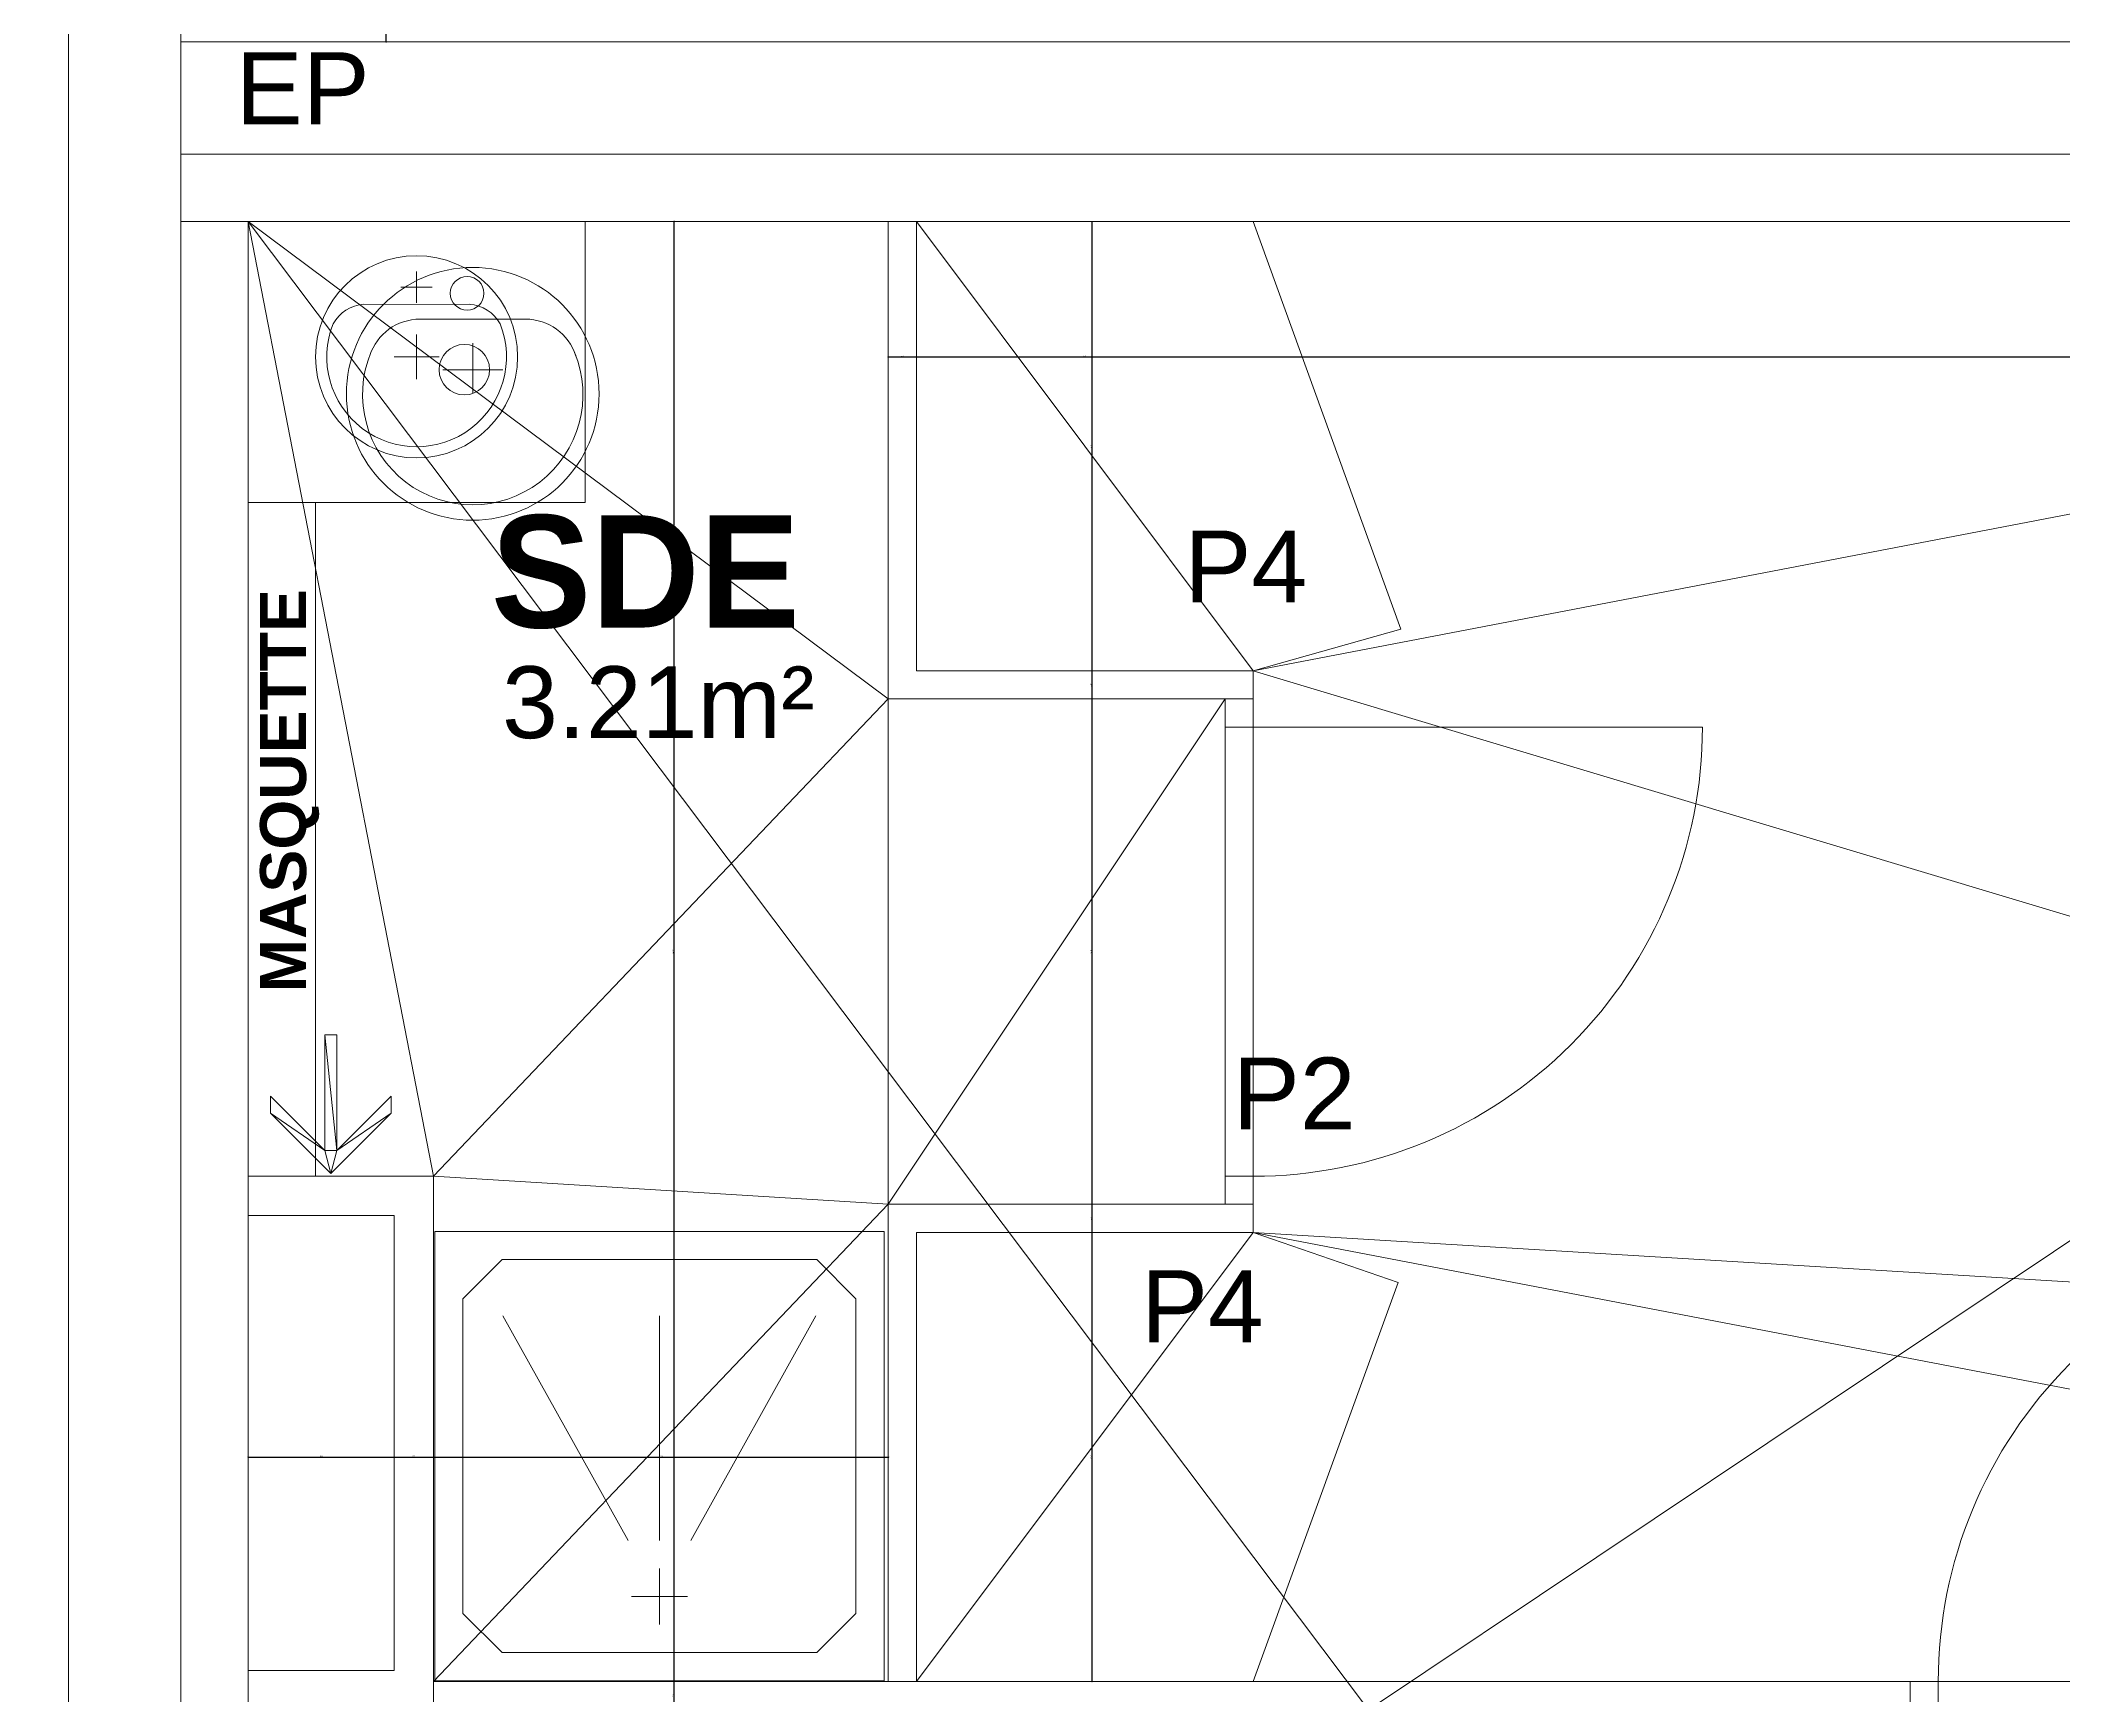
# Model space of a CAD drawing. Header units: metres. Extents: x -12536 to 12621, y -17191 to 9596.
# Drawn here: x -7254 to -6893.7, y -2937.8 to -2643.1 of the extents above; entities that cross this region are included whole.
import ezdxf
from ezdxf.enums import TextEntityAlignment as Align
from ezdxf.lldxf.tags import DXFTag

# ---------------------------------------------------------------- set-up
doc = ezdxf.new("R2010")
doc.units = ezdxf.units.M
doc.header["$MEASUREMENT"] = 0
doc.header["$PDMODE"] = 2
doc.header["$PDSIZE"] = 0.25
for name, color, linetype in [('Calque commun', 7, 'Continuous'), ('Layer2', 7, 'Continuous'), ('Layer90', 7, 'Continuous'), ('Textes', 7, 'Continuous')]:
    doc.layers.add(name, color=color, linetype=linetype)
doc.styles.add('Arial', font='arial.ttf', dxfattribs={"height": 0.128})
doc.styles.add('Arial2', font='', dxfattribs={"height": 0.1})
doc.styles.add('Century Gothic', font='GOTHICB.TTF', dxfattribs={"height": 0.4})
doc.styles.add('Century Gothic6', font='GOTHIC.TTF', dxfattribs={"height": 0.18})
doc.styles.get('Arial2').set_extended_font_data('Arial', bold=True)
tags = doc.linetypes.add('HIDDEN2', pattern=[0.1875, 0.125, -0.0625]).pattern_tags.tags
tags[6:7] = [DXFTag(74, 4), DXFTag(75, 0), DXFTag(340, '0'), DXFTag(46, 1.0), DXFTag(50, 0.0), DXFTag(44, 0.0), DXFTag(45, 0.0)]
tags[4:5] = [DXFTag(74, 4), DXFTag(75, 0), DXFTag(340, '0'), DXFTag(46, 1.0), DXFTag(50, 0.0), DXFTag(44, 0.0), DXFTag(45, 0.0)]
doc.dimstyles.new('DIM7', dxfattribs={"dimtxt": 0.18, "dimasz": 0.035, "dimexe": 0.05, "dimexo": 0, "dimgap": 0.05, "dimtad": 1, "dimzin": 1, "dimdsep": 46, "dimtxsty": 'Century Gothic6', "dimblk": 'ORIGIN', "dimcen": 0.09, "dimdle": 0.05, "dimadec": 0, "dimazin": 0, "dimtfac": 1, "dimtdec": 4, "dimtix": 1, "dimtofl": 0, "dimtmove": 0, "dimatfit": 3, "dimfxl": 0.05, "dimfxlon": 1, "dimfrac": 2, "dimtolj": 1, "dimtzin": 0, "dimarcsym": 2})

# ---------------------------------------------------------------- blocks, each defined once
blk = doc.blocks.new('Block18106')
at = {"layer": 'Calque commun', "color": 7, "linetype": 'Continuous', "lineweight": 20}
blk.add_line((27.234, -22.4506), (20.834, -22.4506), dxfattribs=at)
at = {"layer": 'Calque commun', "color": 7, "linetype": 'Continuous', "lineweight": 5}
for p, q in [((20.834, -22.7707), (20.834, -22.4506)), ((27.034, -22.6506), (20.834, -22.6506)), ((26.914, -22.7707), (20.834, -22.7707))]:
    blk.add_line(p, q, dxfattribs=at)
blk = doc.blocks.new('Block18107')
at = {"layer": 'Calque commun', "color": 7, "linetype": 'Continuous', "lineweight": 20}
blk.add_line((20.634, -22.4506), (20.634, -31.4506), dxfattribs=at)
at = {"layer": 'Calque commun', "color": 7, "linetype": 'Continuous', "lineweight": 5}
for p, q in [((20.834, -22.6506), (20.834, -31.2507)), ((20.954, -22.7707), (20.954, -31.1306))]:
    blk.add_line(p, q, dxfattribs=at)
blk = doc.blocks.new('douche80wt\t')
at = {"layer": 'Layer90', "color": 6, "linetype": 'Continuous', "lineweight": 5}
for p, q in [((0, 0), (0, 0.8)), ((0, 0.8), (0.8, 0.8)), ((0.8, 0.8), (0.8, 0)), ((0.05, 0.6803), (0.1197, 0.75)), ((0.1197, 0.75), (0.6803, 0.75)), ((0.6803, 0.75), (0.75, 0.6803)), ((0.05, 0.1197), (0.05, 0.6803)), ((0.25, 0.4558), (0.65, 0.6788)), ((0.75, 0.6803), (0.75, 0.1197)), ((0.15, 0.45), (0.15, 0.35)), ((0.2, 0.4), (0.1, 0.4)), ((0.65, 0.4), (0.25, 0.4)), ((0.25, 0.3442), (0.65, 0.1212)), ((0.1197, 0.05), (0.05, 0.1197)), ((0.75, 0.1197), (0.6803, 0.05)), ((0.6803, 0.05), (0.1197, 0.05)), ((0.8, 0), (0, 0))]:
    blk.add_line(p, q, dxfattribs=at)
blk = doc.blocks.new('@PRES_1_$$_1-4')
at = {"layer": 'Calque commun', "color": 5, "linetype": 'Continuous', "lineweight": 5}
blk.add_line((0.05, 0.05), (0.05, 0.85), dxfattribs=at)
at = {"layer": 'Calque commun', "color": 5, "linetype": 'Continuous', "lineweight": 5, "flags": 128}
blk.add_lwpolyline([(0.05, 0.85, -0.414214), (0.85, 0.05)], format="xyb", dxfattribs=at)
at = {"layer": 'Calque commun', "color": 5, "linetype": 'Continuous', "lineweight": 5}
mesh = blk.add_polyface(dxfattribs=at)
corners = [(0, 0), (0, 0.05), (0.05, 0.05), (0.05, 0)]
mesh.append_faces([[corners[k] for k in face] for face in [(0, 1, 2, 3)]], dxfattribs={"color": 5})
mesh = blk.add_polyface(dxfattribs=at)
corners = [(0.85, 0), (0.85, 0.05), (0.9, 0.05), (0.9, 0)]
mesh.append_faces([[corners[k] for k in face] for face in [(0, 1, 2, 3)]], dxfattribs={"color": 5})
blk = doc.blocks.new('@PRES_1_$$_1-5')
at = {"layer": 'Calque commun', "color": 0, "linetype": 'Continuous', "lineweight": 5}
blk.add_line((0, 0), (0, 0.05), dxfattribs=at)
blk = doc.blocks.new('@PRES_1_$$_1-6')
at = {"layer": 'Calque commun', "color": 0, "linetype": 'Continuous', "lineweight": 5}
blk.add_line((0, 0), (0, 0.05), dxfattribs=at)
blk = doc.blocks.new('INTER_2D_COMB2')
at = {"layer": 'Calque commun', "color": 0, "linetype": 'ByBlock', "lineweight": -2}
blk.add_blockref('@PRES_1_$$_1-4', (0, 0), dxfattribs=at)
at = {"layer": 'Calque commun', "color": 15, "linetype": 'ByBlock', "lineweight": -2}
blk.add_blockref('@PRES_1_$$_1-5', (0, 0), dxfattribs=at)
at = {"layer": 'Calque commun', "color": 15, "linetype": 'ByBlock', "lineweight": -2, "extrusion": (0, 0, -1), "xscale": -1, "yscale": -1, "zscale": -1, "rotation": 180}
blk.add_blockref('@PRES_1_$$_1-6', (-0.9, 0), dxfattribs=at)
blk = doc.blocks.new('PLACED_COMB2')
at = {"layer": 'Calque commun', "color": 0, "linetype": 'ByBlock', "lineweight": -2}
blk.add_blockref('INTER_2D_COMB2', (0, 0), dxfattribs=at)
blk = doc.blocks.new('_ORIGIN')
at = {"color": 0, "linetype": 'ByBlock', "lineweight": -2}
blk.add_line((0, 0), (-1, 0), dxfattribs=at)
blk.add_circle((0, 0), 0.5, dxfattribs=at)
blk = doc.blocks.new('*D1228')
at = {"layer": 'Calque commun', "color": 0, "linetype": 'ByBlock', "lineweight": -2, "transparency": 16777216}
for p, q in [((-7141.13, -2935.35), (-7141.23, -2935.35)), ((-7141.18, -2935.35), (-7141.18, -2935.38)), ((-7141.18, -2940.31), (-7141.18, -2935.38)), ((-7141.13, -2940.35), (-7141.23, -2940.35))]:
    blk.add_line(p, q, dxfattribs=at)
at = {"layer": 'Calque commun', "color": 0, "linetype": 'Continuous', "lineweight": -2, "transparency": 16777216}
blk.add_line((-7141.18, -2935.31), (-7141.18, -2935.28), dxfattribs=at)
at = {"layer": 'Defpoints', "color": 0, "linetype": 'Continuous', "transparency": 16777216}
for p in [(-7141.18, -2935.35), (-7116.44, -2935.35), (-7117.28, -2940.35)]:
    blk.add_point(p, dxfattribs=at)
at = {"layer": 'Calque commun', "color": 0, "linetype": 'Continuous', "lineweight": -2, "transparency": 16777216, "xscale": 0.03500000014901161, "yscale": 0.03500000014901161, "zscale": 0.03500000014901161, "rotation": 270}
for p in [(-7141.18, -2935.35), (-7141.18, -2940.35)]:
    blk.add_blockref('_ORIGIN', p, dxfattribs=at)
at = {"layer": 'Calque commun', "color": 0, "linetype": 'Continuous', "lineweight": 5, "transparency": 16777216, "insert": (-7141.23, -2937.85), "char_height": 0.18, "attachment_point": 8, "rotation": 90, "line_spacing_factor": 0.773441, "style": 'Century Gothic6'}
blk.add_mtext('\\A1;5.00', dxfattribs=at)
blk = doc.blocks.new('*D1229')
at = {"layer": 'Calque commun', "color": 0, "linetype": 'ByBlock', "lineweight": -2, "transparency": 16777216}
for p, q in [((-7141.13, -2675.35), (-7141.23, -2675.35)), ((-7141.18, -2675.35), (-7141.18, -2675.38)), ((-7141.18, -2935.31), (-7141.18, -2675.38)), ((-7141.23, -2935.35), (-7141.13, -2935.35))]:
    blk.add_line(p, q, dxfattribs=at)
at = {"layer": 'Calque commun', "color": 0, "linetype": 'Continuous', "lineweight": -2, "transparency": 16777216}
blk.add_line((-7141.18, -2675.31), (-7141.18, -2675.28), dxfattribs=at)
at = {"layer": 'Defpoints', "color": 0, "linetype": 'Continuous', "transparency": 16777216}
for p in [(-7141.18, -2675.35), (-7115.62, -2675.35), (-7184.04, -2935.35)]:
    blk.add_point(p, dxfattribs=at)
at = {"layer": 'Calque commun', "color": 0, "linetype": 'Continuous', "lineweight": -2, "transparency": 16777216, "xscale": 0.03500000014901161, "yscale": 0.03500000014901161, "zscale": 0.03500000014901161, "rotation": 270}
for p in [(-7141.18, -2675.35), (-7141.18, -2935.35)]:
    blk.add_blockref('_ORIGIN', p, dxfattribs=at)
at = {"layer": 'Calque commun', "color": 0, "linetype": 'Continuous', "lineweight": 5, "transparency": 16777216, "insert": (-7141.23, -2805.35), "char_height": 0.18, "attachment_point": 8, "rotation": 90, "line_spacing_factor": 0.773441, "style": 'Century Gothic6'}
blk.add_mtext('\\A1;260.00', dxfattribs=at)
blk = doc.blocks.new('*D1246')
at = {"layer": 'Calque commun', "color": 0, "linetype": 'ByBlock', "lineweight": -2, "transparency": 16777216}
for p, q in [((-7066.8, -2855.35), (-7066.7, -2855.35)), ((-7066.75, -2855.35), (-7066.75, -2855.38)), ((-7066.75, -2935.31), (-7066.75, -2855.38)), ((-7066.8, -2935.35), (-7066.7, -2935.35))]:
    blk.add_line(p, q, dxfattribs=at)
at = {"layer": 'Calque commun', "color": 0, "linetype": 'Continuous', "lineweight": -2, "transparency": 16777216}
blk.add_line((-7066.75, -2855.31), (-7066.75, -2855.28), dxfattribs=at)
at = {"layer": 'Defpoints', "color": 0, "linetype": 'Continuous', "transparency": 16777216}
for p in [(-7098.04, -2855.35), (-7066.75, -2855.35), (-7098.04, -2935.35)]:
    blk.add_point(p, dxfattribs=at)
at = {"layer": 'Calque commun', "color": 0, "linetype": 'Continuous', "lineweight": -2, "transparency": 16777216, "xscale": 0.03500000014901161, "yscale": 0.03500000014901161, "zscale": 0.03500000014901161, "rotation": 270}
for p in [(-7066.75, -2855.35), (-7066.75, -2935.35)]:
    blk.add_blockref('_ORIGIN', p, dxfattribs=at)
at = {"layer": 'Calque commun', "color": 0, "linetype": 'Continuous', "lineweight": 5, "transparency": 16777216, "insert": (-7066.8, -2895.35), "char_height": 0.18, "attachment_point": 8, "rotation": 90, "line_spacing_factor": 0.773441, "style": 'Century Gothic6'}
blk.add_mtext('\\A1;80.00', dxfattribs=at)
blk = doc.blocks.new('*D1247')
at = {"layer": 'Calque commun', "color": 0, "linetype": 'ByBlock', "lineweight": -2, "transparency": 16777216}
for p, q in [((-7066.8, -2850.35), (-7066.7, -2850.35)), ((-7066.75, -2850.35), (-7066.75, -2850.38)), ((-7066.75, -2855.31), (-7066.75, -2850.38)), ((-7066.8, -2855.35), (-7066.7, -2855.35))]:
    blk.add_line(p, q, dxfattribs=at)
at = {"layer": 'Calque commun', "color": 0, "linetype": 'Continuous', "lineweight": -2, "transparency": 16777216}
blk.add_line((-7066.75, -2850.31), (-7066.75, -2850.28), dxfattribs=at)
at = {"layer": 'Defpoints', "color": 0, "linetype": 'Continuous', "transparency": 16777216}
for p in [(-7103.04, -2850.35), (-7066.75, -2850.35), (-7098.04, -2855.35)]:
    blk.add_point(p, dxfattribs=at)
at = {"layer": 'Calque commun', "color": 0, "linetype": 'Continuous', "lineweight": -2, "transparency": 16777216, "xscale": 0.03500000014901161, "yscale": 0.03500000014901161, "zscale": 0.03500000014901161, "rotation": 270}
for p in [(-7066.75, -2850.35), (-7066.75, -2855.35)]:
    blk.add_blockref('_ORIGIN', p, dxfattribs=at)
at = {"layer": 'Calque commun', "color": 0, "linetype": 'Continuous', "lineweight": 5, "transparency": 16777216, "insert": (-7066.8, -2852.85), "char_height": 0.18, "attachment_point": 8, "rotation": 90, "line_spacing_factor": 0.773441, "style": 'Century Gothic6'}
blk.add_mtext('\\A1;5.00', dxfattribs=at)
blk = doc.blocks.new('*D1248')
at = {"layer": 'Calque commun', "color": 0, "linetype": 'ByBlock', "lineweight": -2, "transparency": 16777216}
for p, q in [((-7066.8, -2760.35), (-7066.7, -2760.35)), ((-7066.75, -2760.35), (-7066.75, -2760.38)), ((-7066.75, -2850.31), (-7066.75, -2760.38)), ((-7066.8, -2850.35), (-7066.7, -2850.35))]:
    blk.add_line(p, q, dxfattribs=at)
at = {"layer": 'Calque commun', "color": 0, "linetype": 'Continuous', "lineweight": -2, "transparency": 16777216}
blk.add_line((-7066.75, -2760.31), (-7066.75, -2760.28), dxfattribs=at)
at = {"layer": 'Defpoints', "color": 0, "linetype": 'Continuous', "transparency": 16777216}
for p in [(-7103.04, -2760.35), (-7066.75, -2760.35), (-7103.04, -2850.35)]:
    blk.add_point(p, dxfattribs=at)
at = {"layer": 'Calque commun', "color": 0, "linetype": 'Continuous', "lineweight": -2, "transparency": 16777216, "xscale": 0.03500000014901161, "yscale": 0.03500000014901161, "zscale": 0.03500000014901161, "rotation": 270}
for p in [(-7066.75, -2760.35), (-7066.75, -2850.35)]:
    blk.add_blockref('_ORIGIN', p, dxfattribs=at)
at = {"layer": 'Calque commun', "color": 0, "linetype": 'Continuous', "lineweight": 5, "transparency": 16777216, "insert": (-7066.8, -2805.35), "char_height": 0.18, "attachment_point": 8, "rotation": 90, "line_spacing_factor": 0.773441, "style": 'Century Gothic6'}
blk.add_mtext('\\A1;90.00', dxfattribs=at)
blk = doc.blocks.new('*D1249')
at = {"layer": 'Calque commun', "color": 0, "linetype": 'ByBlock', "lineweight": -2, "transparency": 16777216}
for p, q in [((-7066.8, -2755.35), (-7066.7, -2755.35)), ((-7066.75, -2755.35), (-7066.75, -2755.38)), ((-7066.75, -2760.31), (-7066.75, -2755.38)), ((-7066.8, -2760.35), (-7066.7, -2760.35))]:
    blk.add_line(p, q, dxfattribs=at)
at = {"layer": 'Calque commun', "color": 0, "linetype": 'Continuous', "lineweight": -2, "transparency": 16777216}
blk.add_line((-7066.75, -2755.31), (-7066.75, -2755.28), dxfattribs=at)
at = {"layer": 'Defpoints', "color": 0, "linetype": 'Continuous', "transparency": 16777216}
for p in [(-7098.04, -2755.35), (-7066.75, -2755.35), (-7103.04, -2760.35)]:
    blk.add_point(p, dxfattribs=at)
at = {"layer": 'Calque commun', "color": 0, "linetype": 'Continuous', "lineweight": -2, "transparency": 16777216, "xscale": 0.03500000014901161, "yscale": 0.03500000014901161, "zscale": 0.03500000014901161, "rotation": 270}
for p in [(-7066.75, -2755.35), (-7066.75, -2760.35)]:
    blk.add_blockref('_ORIGIN', p, dxfattribs=at)
at = {"layer": 'Calque commun', "color": 0, "linetype": 'Continuous', "lineweight": 5, "transparency": 16777216, "insert": (-7066.8, -2757.85), "char_height": 0.18, "attachment_point": 8, "rotation": 90, "line_spacing_factor": 0.773441, "style": 'Century Gothic6'}
blk.add_mtext('\\A1;5.00', dxfattribs=at)
blk = doc.blocks.new('*D1250')
at = {"layer": 'Calque commun', "color": 0, "linetype": 'ByBlock', "lineweight": -2, "transparency": 16777216}
for p, q in [((-7066.8, -2675.35), (-7066.7, -2675.35)), ((-7066.75, -2675.35), (-7066.75, -2675.38)), ((-7066.75, -2755.31), (-7066.75, -2675.38)), ((-7066.8, -2755.35), (-7066.7, -2755.35))]:
    blk.add_line(p, q, dxfattribs=at)
at = {"layer": 'Calque commun', "color": 0, "linetype": 'Continuous', "lineweight": -2, "transparency": 16777216}
blk.add_line((-7066.75, -2675.31), (-7066.75, -2675.28), dxfattribs=at)
at = {"layer": 'Defpoints', "color": 0, "linetype": 'Continuous', "transparency": 16777216}
for p in [(-7098.04, -2675.35), (-7066.75, -2675.35), (-7098.04, -2755.35)]:
    blk.add_point(p, dxfattribs=at)
at = {"layer": 'Calque commun', "color": 0, "linetype": 'Continuous', "lineweight": -2, "transparency": 16777216, "xscale": 0.03500000014901161, "yscale": 0.03500000014901161, "zscale": 0.03500000014901161, "rotation": 270}
for p in [(-7066.75, -2675.35), (-7066.75, -2755.35)]:
    blk.add_blockref('_ORIGIN', p, dxfattribs=at)
at = {"layer": 'Calque commun', "color": 0, "linetype": 'Continuous', "lineweight": 5, "transparency": 16777216, "insert": (-7066.8, -2715.35), "char_height": 0.18, "attachment_point": 8, "rotation": 90, "line_spacing_factor": 0.773441, "style": 'Century Gothic6'}
blk.add_mtext('\\A1;80.00', dxfattribs=at)
blk = doc.blocks.new('*D1257')
at = {"layer": 'Calque commun', "color": 0, "linetype": 'ByBlock', "lineweight": -2, "transparency": 16777216}
for p, q in [((-7038.03, -2699.4), (-7038.03, -2699.5)), ((-7038, -2699.45), (-6621.07, -2699.45)), ((-6621.04, -2699.45), (-6621.07, -2699.45)), ((-6621.04, -2699.45), (-6621.04, -2699.4))]:
    blk.add_line(p, q, dxfattribs=at)
at = {"layer": 'Calque commun', "color": 0, "linetype": 'Continuous', "lineweight": -2, "transparency": 16777216}
blk.add_line((-6621, -2699.45), (-6620.97, -2699.45), dxfattribs=at)
at = {"layer": 'Defpoints', "color": 0, "linetype": 'Continuous', "transparency": 16777216}
for p in [(-7038.03, -2675.35), (-6621.04, -2699.45), (-6621.04, -2699.45)]:
    blk.add_point(p, dxfattribs=at)
at = {"layer": 'Calque commun', "color": 0, "linetype": 'Continuous', "lineweight": -2, "transparency": 16777216, "xscale": 0.03500000014901161, "yscale": 0.03500000014901161, "zscale": 0.03500000014901161, "rotation": 180}
for p in [(-7038.03, -2699.45), (-6621.04, -2699.45)]:
    blk.add_blockref('_ORIGIN', p, dxfattribs=at)
at = {"layer": 'Calque commun', "color": 0, "linetype": 'Continuous', "lineweight": 5, "transparency": 16777216, "insert": (-6829.54, -2699.4), "char_height": 0.18, "attachment_point": 8, "line_spacing_factor": 0.773441, "style": 'Century Gothic6'}
blk.add_mtext('\\A1;417.00', dxfattribs=at)
blk = doc.blocks.new('*D1258')
at = {"layer": 'Calque commun', "color": 0, "linetype": 'ByBlock', "lineweight": -2, "transparency": 16777216}
for p, q in [((-7098.04, -2699.45), (-7098.04, -2699.4)), ((-7098, -2699.45), (-7038.07, -2699.45)), ((-7038.03, -2699.45), (-7038.07, -2699.45)), ((-7038.03, -2699.4), (-7038.03, -2699.5))]:
    blk.add_line(p, q, dxfattribs=at)
at = {"layer": 'Calque commun', "color": 0, "linetype": 'Continuous', "lineweight": -2, "transparency": 16777216}
blk.add_line((-7038, -2699.45), (-7037.96, -2699.45), dxfattribs=at)
at = {"layer": 'Defpoints', "color": 0, "linetype": 'Continuous', "transparency": 16777216}
for p in [(-7038.03, -2675.35), (-7098.04, -2699.45), (-7038.03, -2699.45)]:
    blk.add_point(p, dxfattribs=at)
at = {"layer": 'Calque commun', "color": 0, "linetype": 'Continuous', "lineweight": -2, "transparency": 16777216, "xscale": 0.03500000014901161, "yscale": 0.03500000014901161, "zscale": 0.03500000014901161, "rotation": 180}
for p in [(-7098.04, -2699.45), (-7038.03, -2699.45)]:
    blk.add_blockref('_ORIGIN', p, dxfattribs=at)
at = {"layer": 'Calque commun', "color": 0, "linetype": 'Continuous', "lineweight": 5, "transparency": 16777216, "insert": (-7068.04, -2699.4), "char_height": 0.18, "attachment_point": 8, "line_spacing_factor": 0.773441, "style": 'Century Gothic6'}
blk.add_mtext('\\A1;60.00', dxfattribs=at)
blk = doc.blocks.new('*D1259')
at = {"layer": 'Calque commun', "color": 0, "linetype": 'ByBlock', "lineweight": -2, "transparency": 16777216}
for p, q in [((-7103.04, -2699.4), (-7103.04, -2699.5)), ((-7103, -2699.45), (-7098.07, -2699.45)), ((-7098.04, -2699.45), (-7098.07, -2699.45)), ((-7098.04, -2699.45), (-7098.04, -2699.4))]:
    blk.add_line(p, q, dxfattribs=at)
at = {"layer": 'Calque commun', "color": 0, "linetype": 'Continuous', "lineweight": -2, "transparency": 16777216}
blk.add_line((-7098, -2699.45), (-7097.97, -2699.45), dxfattribs=at)
at = {"layer": 'Defpoints', "color": 0, "linetype": 'Continuous', "transparency": 16777216}
for p in [(-7103.04, -2675.35), (-7098.04, -2699.45), (-7098.04, -2699.45)]:
    blk.add_point(p, dxfattribs=at)
at = {"layer": 'Calque commun', "color": 0, "linetype": 'Continuous', "lineweight": -2, "transparency": 16777216, "xscale": 0.03500000014901161, "yscale": 0.03500000014901161, "zscale": 0.03500000014901161, "rotation": 180}
for p in [(-7103.04, -2699.45), (-7098.04, -2699.45)]:
    blk.add_blockref('_ORIGIN', p, dxfattribs=at)
at = {"layer": 'Calque commun', "color": 0, "linetype": 'Continuous', "lineweight": 5, "transparency": 16777216, "insert": (-7100.54, -2699.4), "char_height": 0.18, "attachment_point": 8, "line_spacing_factor": 0.773441, "style": 'Century Gothic6'}
blk.add_mtext('\\A1;5.00', dxfattribs=at)
blk = doc.blocks.new('Block35143')
at = {"layer": 'Calque commun', "color": 7, "linetype": 'Continuous', "lineweight": 5}
blk.add_line((20.634, -29.4107), (20.634, -22.1106), dxfattribs=at)
at = {"layer": 'Calque commun', "color": 7, "linetype": 'Continuous', "lineweight": 20}
blk.add_line((20.834, -29.6106), (20.834, -22.1106), dxfattribs=at)
blk = doc.blocks.new('*D1561')
at = {"layer": 'Calque commun', "color": 0, "linetype": 'ByBlock', "lineweight": -2, "transparency": 16777216}
for p, q in [((-7184.03, -2895.4), (-7184.03, -2895.3)), ((-7184, -2895.35), (-7103.07, -2895.35)), ((-7103.03, -2895.35), (-7103.07, -2895.35)), ((-7103.03, -2895.4), (-7103.03, -2895.3))]:
    blk.add_line(p, q, dxfattribs=at)
at = {"layer": 'Calque commun', "color": 0, "linetype": 'Continuous', "lineweight": -2, "transparency": 16777216}
blk.add_line((-7103, -2895.35), (-7102.96, -2895.35), dxfattribs=at)
at = {"layer": 'Defpoints', "color": 0, "linetype": 'Continuous', "transparency": 16777216}
for p in [(-7103.03, -2895.35), (-7184.03, -2910.33), (-7103.03, -2910.33)]:
    blk.add_point(p, dxfattribs=at)
at = {"layer": 'Calque commun', "color": 0, "linetype": 'Continuous', "lineweight": -2, "transparency": 16777216, "xscale": 0.03500000014901161, "yscale": 0.03500000014901161, "zscale": 0.03500000014901161, "rotation": 180}
for p in [(-7184.03, -2895.35), (-7103.03, -2895.35)]:
    blk.add_blockref('_ORIGIN', p, dxfattribs=at)
at = {"layer": 'Calque commun', "color": 0, "linetype": 'Continuous', "lineweight": 5, "transparency": 16777216, "insert": (-7143.53, -2895.3), "char_height": 0.18, "attachment_point": 8, "line_spacing_factor": 0.773441, "style": 'Century Gothic6'}
blk.add_mtext('\\A1;81.00', dxfattribs=at)
blk = doc.blocks.new('*D1562')
at = {"layer": 'Calque commun', "color": 0, "linetype": 'ByBlock', "lineweight": -2, "transparency": 16777216}
for p, q in [((-7191.04, -2895.3), (-7191.04, -2895.4)), ((-7191, -2895.35), (-7184.07, -2895.35)), ((-7184.03, -2895.35), (-7184.07, -2895.35)), ((-7184.03, -2895.35), (-7184.03, -2895.3))]:
    blk.add_line(p, q, dxfattribs=at)
at = {"layer": 'Calque commun', "color": 0, "linetype": 'Continuous', "lineweight": -2, "transparency": 16777216}
blk.add_line((-7184, -2895.35), (-7183.96, -2895.35), dxfattribs=at)
at = {"layer": 'Defpoints', "color": 0, "linetype": 'Continuous', "transparency": 16777216}
for p in [(-7191.04, -2891.38), (-7184.03, -2895.35), (-7184.03, -2895.35)]:
    blk.add_point(p, dxfattribs=at)
at = {"layer": 'Calque commun', "color": 0, "linetype": 'Continuous', "lineweight": -2, "transparency": 16777216, "xscale": 0.03500000014901161, "yscale": 0.03500000014901161, "zscale": 0.03500000014901161, "rotation": 180}
for p in [(-7191.04, -2895.35), (-7184.03, -2895.35)]:
    blk.add_blockref('_ORIGIN', p, dxfattribs=at)
at = {"layer": 'Calque commun', "color": 0, "linetype": 'Continuous', "lineweight": 5, "transparency": 16777216, "insert": (-7187.53, -2895.3), "char_height": 0.18, "attachment_point": 8, "line_spacing_factor": 0.773441, "style": 'Century Gothic6'}
blk.add_mtext('\\A1;7.00', dxfattribs=at)
blk = doc.blocks.new('*D1563')
at = {"layer": 'Calque commun', "color": 0, "linetype": 'ByBlock', "lineweight": -2, "transparency": 16777216}
for p, q in [((-7217.03, -2895.3), (-7217.03, -2895.4)), ((-7217, -2895.35), (-7191.07, -2895.35)), ((-7191.04, -2895.35), (-7191.07, -2895.35)), ((-7191.04, -2895.3), (-7191.04, -2895.4))]:
    blk.add_line(p, q, dxfattribs=at)
at = {"layer": 'Calque commun', "color": 0, "linetype": 'Continuous', "lineweight": -2, "transparency": 16777216}
blk.add_line((-7191, -2895.35), (-7190.97, -2895.35), dxfattribs=at)
at = {"layer": 'Defpoints', "color": 0, "linetype": 'Continuous', "transparency": 16777216}
for p in [(-7217.03, -2856.37), (-7191.04, -2856.37), (-7191.04, -2895.35)]:
    blk.add_point(p, dxfattribs=at)
at = {"layer": 'Calque commun', "color": 0, "linetype": 'Continuous', "lineweight": -2, "transparency": 16777216, "xscale": 0.03500000014901161, "yscale": 0.03500000014901161, "zscale": 0.03500000014901161, "rotation": 180}
for p in [(-7217.03, -2895.35), (-7191.04, -2895.35)]:
    blk.add_blockref('_ORIGIN', p, dxfattribs=at)
at = {"layer": 'Calque commun', "color": 0, "linetype": 'Continuous', "lineweight": 5, "transparency": 16777216, "insert": (-7204.03, -2895.3), "char_height": 0.18, "attachment_point": 8, "line_spacing_factor": 0.773441, "style": 'Century Gothic6'}
blk.add_mtext('\\A1;26.00', dxfattribs=at)
blk = doc.blocks.new('*D1681')
at = {"layer": 'Calque commun', "color": 0, "linetype": 'ByBlock', "lineweight": -2, "transparency": 16777216}
for p, q in [((-7192.52, -2609.34), (-7192.42, -2609.34)), ((-7192.47, -2609.34), (-7192.47, -2609.38)), ((-7192.47, -2643.31), (-7192.47, -2609.38)), ((-7192.52, -2643.34), (-7192.42, -2643.34))]:
    blk.add_line(p, q, dxfattribs=at)
at = {"layer": 'Calque commun', "color": 0, "linetype": 'Continuous', "lineweight": -2, "transparency": 16777216}
blk.add_line((-7192.47, -2609.31), (-7192.47, -2609.27), dxfattribs=at)
at = {"layer": 'Defpoints', "color": 0, "linetype": 'Continuous', "transparency": 16777216}
for p in [(-7229.04, -2609.34), (-7192.47, -2609.34), (-7229.04, -2643.34)]:
    blk.add_point(p, dxfattribs=at)
at = {"layer": 'Calque commun', "color": 0, "linetype": 'Continuous', "lineweight": -2, "transparency": 16777216, "xscale": 0.03500000014901161, "yscale": 0.03500000014901161, "zscale": 0.03500000014901161, "rotation": 270}
for p in [(-7192.47, -2609.34), (-7192.47, -2643.34)]:
    blk.add_blockref('_ORIGIN', p, dxfattribs=at)
at = {"layer": 'Calque commun', "color": 0, "linetype": 'Continuous', "lineweight": 5, "transparency": 16777216, "insert": (-7192.52, -2626.34), "char_height": 0.18, "attachment_point": 8, "rotation": 90, "line_spacing_factor": 0.773441, "style": 'Century Gothic6'}
blk.add_mtext('\\A1;34.00', dxfattribs=at)
blk = doc.blocks.new('fleche01')
at = {"layer": 'Calque commun', "color": 6, "linetype": 'Continuous', "lineweight": 20}
mesh = blk.add_polyface(dxfattribs=at)
corners = [(1.283, 1), (0.383, 0.1), (1, 1), (1, -1), (0, 0), (0.383, -0.1), (2.3, 0.1), (2.3, -0.1), (1.283, -1)]
mesh.append_faces([[corners[k] for k in face] for face in [(4, 1, 5)]], dxfattribs={"vtx0": -1, "vtx1": -1, "vtx2": -1, "color": 6})
mesh.append_faces([[corners[k] for k in face] for face in [(0, 1, 2)]], dxfattribs={"vtx1": -1, "color": 6})
mesh.append_faces([[corners[k] for k in face] for face in [(3, 4, 5), (4, 2, 1), (7, 5, 1)]], dxfattribs={"vtx1": -1, "vtx2": -1, "color": 6})
mesh.append_faces([[corners[k] for k in face] for face in [(1, 6, 7), (5, 8, 3)]], dxfattribs={"vtx2": -1, "color": 6})
blk = doc.blocks.new('vasque1')
at = {"layer": 'Layer2', "color": 6, "linetype": 'Continuous', "lineweight": 5}
for p, q in [((-0.094, -0.092), (0.094, -0.092)), ((0, -0.182), (0, -0.135)), ((-0.0533, -0.182), (0.0533, -0.182)), ((0, -0.182), (0, -0.224))]:
    blk.add_line(p, q, dxfattribs=at)
at = {"layer": 'Layer2', "color": 6, "linetype": 'Continuous', "lineweight": 5, "flags": 128}
for points in [[(0, -0.45, -1), (0, 0)], [(0, 0, -1), (0, -0.45)], [(0.02, -0.046, 1), (-0.04, -0.046, 1), (0.02, -0.046)], [(-0.094, -0.092, 0.324927), (-0.1834, -0.157)], [(0.094, -0.092, -0.324927), (0.1834, -0.157)], [(0.03, -0.182, 1), (-0.06, -0.182, 1), (0.03, -0.182)], [(-0.1814, -0.1514, 1.494518), (0.1814, -0.1514)]]:
    blk.add_lwpolyline(points, format="xyb", dxfattribs=at)
blk = doc.blocks.new('vasqu450')
at = {"layer": 'Calque commun', "color": 6, "linetype": 'Continuous', "lineweight": 5}
blk.add_line((0.1207, 0.1168), (-0.1173, 0.117), dxfattribs=at)
for radius, start, end in [(0.225, 360, 359.9994), (0.2, 158.4, 21.6)]:
    blk.add_arc((0, 0), radius, start, end, dxfattribs=at)
at = {"layer": 'Calque commun', "color": 6, "linetype": 'Continuous', "lineweight": 5, "extrusion": (0, 0, -1)}
for centre, start, end in [((0.112, 0.0327), 28.9734, 86.4066), ((-0.112, 0.0327), 93.5934, 151.0266)]:
    blk.add_arc(centre, 0.0845, start, end, dxfattribs=at)
at = {"layer": 'Layer90', "color": 6, "linetype": 'Continuous', "lineweight": 5}
for p, q in [((0, 0.19), (0, 0.12)), ((0.035, 0.155), (-0.035, 0.155)), ((0, 0.05), (0, -0.05)), ((-0.05, 0), (0.05, 0))]:
    blk.add_line(p, q, dxfattribs=at)
blk = doc.blocks.new('meuble vasque 60x50')
at = {"layer": 'Calque commun', "color": 0, "linetype": 'ByBlock', "lineweight": -2, "xscale": 0.800000011920929, "yscale": 0.800000011920929, "zscale": 0.800000011920929}
blk.add_blockref('vasqu450', (0.2994, -0.241), dxfattribs=at)
at = {"layer": 'Calque commun', "color": 0, "linetype": 'ByBlock', "lineweight": -2}
blk.add_blockref('vasque1', (0.3994, -0.0819), dxfattribs=at)
at = {"layer": 'Calque commun', "color": 6, "linetype": 'Continuous', "lineweight": 5}
mesh = blk.add_polyface(dxfattribs=at)
corners = [(-0.0006, -0.0002), (0.5994, -0.0002), (0.5994, -0.5002), (-0.0006, -0.5002)]
mesh.append_faces([[corners[k] for k in face] for face in [(0, 1, 2, 3)]], dxfattribs={"color": 6})

msp = doc.modelspace()

# ---------------------------------------------------------------- linework, layer by layer
at = {"layer": 'Calque commun', "color": 15, "linetype": 'Continuous', "lineweight": 20}
for p, q in [((-7103.036, -2760.346), (-7103.036, -2675.345)), ((-7103.036, -2675.345), (-7098.035, -2675.345)), ((-7098.035, -2755.345), (-7098.035, -2675.345)), ((-7038.035, -2755.345), (-7098.035, -2755.345)), ((-7038.035, -2760.346), (-7038.035, -2755.345)), ((-7038.035, -2760.346), (-7103.036, -2760.346)), ((-7038.035, -2760.346), (-7043.035, -2760.346)), ((-7043.035, -2760.346), (-7043.035, -2760.346)), ((-7038.035, -2760.346), (-7038.035, -2760.346)), ((-7103.036, -2935.346), (-7103.036, -2850.345)), ((-7103.036, -2850.345), (-7038.035, -2850.345)), ((-7038.035, -2850.345), (-7043.035, -2850.345)), ((-7043.035, -2850.345), (-7043.035, -2850.346)), ((-7038.035, -2850.345), (-7038.035, -2855.345)), ((-7038.035, -2850.345), (-7038.035, -2850.346)), ((-7098.035, -2935.346), (-7098.035, -2855.345)), ((-7098.035, -2855.345), (-7038.035, -2855.345)), ((-7184.036, -2935.346), (-6921.037, -2935.346)), ((-7103.036, -2935.346), (-7098.035, -2935.346))]:
    msp.add_line(p, q, dxfattribs=at)
at = {"layer": 'Calque commun', "color": 7, "linetype": 'Continuous', "lineweight": 5}
for p, q in [((-7011.722, -2747.927), (-7038.035, -2675.345)), ((-7205.033, -2845.347), (-7205.034, -2725.345)), ((-7038.035, -2755.345), (-7011.722, -2747.927)), ((-7012.253, -2864.275), (-7038.035, -2855.345)), ((-7038.035, -2935.346), (-7012.253, -2864.275))]:
    msp.add_line(p, q, dxfattribs=at)
at = {"layer": 'Calque commun', "color": 16, "linetype": 'Continuous', "lineweight": 20}
for p, q in [((-7184.036, -2845.347), (-7217.032, -2845.347)), ((-7217.032, -2845.347), (-7217.032, -2852.347)), ((-7184.036, -2940.346), (-7184.036, -2845.347)), ((-7191.036, -2852.347), (-7217.032, -2852.347)), ((-7191.036, -2933.346), (-7191.036, -2852.347))]:
    msp.add_line(p, q, dxfattribs=at)
at = {"layer": 'Calque commun', "color": 4, "linetype": 'Continuous', "lineweight": 20}
for p, q in [((-7217.034, -2933.346), (-7191.036, -2933.346)), ((-7217.034, -2940.346), (-7217.034, -2933.346))]:
    msp.add_line(p, q, dxfattribs=at)
at = {"layer": 'Calque commun', "color": 12, "linetype": 'Continuous', "lineweight": 20}
msp.add_polyline3d([(-6609.036, -2663.344, 0), (-6609.036, -2663.344, 0), (-7229.035, -2663.344, 0), (-7229.035, -3048.4, 0), (-7229.035, -3048.4, 0)], dxfattribs=at)
at = {"layer": 'Calque commun', "color": 9, "linetype": 'Continuous', "lineweight": 20}
msp.add_polyline3d([(-7217.034, -3511.344, 0), (-7217.034, -2675.345, 0), (-7223.034, -2675.345, 0), (-6621.037, -2675.345, 0), (-6621.037, -3511.344, 0)], close=True, dxfattribs=at)

# ---------------------------------------------------------------- block references
at = {"layer": 'Calque commun', "color": 0, "linetype": 'ByBlock', "lineweight": -2, "xscale": 100, "yscale": 100, "zscale": 100}
for name, p in [('Block35143', (-9312.433, -398.28)), ('Block18107', (-9312.433, -398.28)), ('Block18106', (-9312.433, -398.28)), ('meuble vasque 60x50', (-7216.979, -2675.327))]:
    msp.add_blockref(name, p, dxfattribs=at)
at = {"layer": 'Calque commun', "color": 0, "linetype": 'ByBlock', "lineweight": -2, "xscale": 100, "yscale": 100, "zscale": 100, "rotation": 270}
msp.add_blockref('PLACED_COMB2', (-7043.035, -2760.346), dxfattribs=at)
at = {"layer": 'Calque commun', "color": 0, "linetype": 'ByBlock', "lineweight": -2, "extrusion": (0, 0, -1), "rotation": 270}
for name, p, xscale, yscale, zscale in [('fleche01', (7202.307, -2844.879), -10.73741838335991, -10.73741838335991, -10.73741838335991), ('douche80wt\t', (7183.794, -2935.185), -100, -100, -100)]:
    msp.add_blockref(name, p, dxfattribs=dict(at, xscale=xscale, yscale=yscale, zscale=zscale))
at = {"layer": 'Calque commun', "color": 0, "linetype": 'ByBlock', "lineweight": -2, "extrusion": (0, 0, -1), "xscale": 100, "yscale": 100, "zscale": 100}
msp.add_blockref('PLACED_COMB2', (6831.037, -2940.346), dxfattribs=at)

# ---------------------------------------------------------------- texts
at = {"layer": 'Textes', "color": 5, "linetype": 'ByBlock', "lineweight": -2, "style": 'Arial'}
msp.add_text('EP', height=12.8, dxfattribs=at).set_placement((-7219.259, -2658.001))
at = {"layer": 'Textes', "color": 5, "linetype": 'ByBlock', "lineweight": -2, "style": 'Century Gothic'}
msp.add_text('SDE', height=20, dxfattribs=at).set_placement((-7173.787, -2727.635), align=Align.TOP_LEFT)
at = {"layer": 'Textes', "color": 5, "linetype": 'ByBlock', "lineweight": -2, "style": 'Arial'}
for s, p in [('P4', (-7028.411, -2743.153)), ('P2', (-7019.8, -2837.012)), ('P4', (-7036.161, -2874.9))]:
    msp.add_text(s, height=12.8, dxfattribs=at).set_placement(p, align=Align.RIGHT)
at = {"layer": 'Textes', "color": 7, "linetype": 'ByBlock', "lineweight": -2, "style": 'Arial2'}
msp.add_text('MASQUETTE', height=8.19, rotation=90, dxfattribs=at).set_placement((-7206.723, -2740.796), align=Align.RIGHT)
at = {"layer": 'Textes', "color": 9, "linetype": 'ByBlock', "lineweight": -2, "style": 'Arial'}
msp.add_text('3.21m²', height=12.8, dxfattribs=at).set_placement((-7171.813, -2754.532), align=Align.TOP_LEFT)

# ---------------------------------------------------------------- dimensions: what is measured, and where the dimension line sits
at = {"layer": 'Calque commun', "color": 5, "linetype": 'Continuous', "lineweight": 5}
for p1, p2, distance, picture, middle in [((-7229.035, -2643.344), (-7229.035, -2609.344), -36.567, '*D1681', (-7192.613, -2626.344)), ((-7098.035, -2755.345), (-7098.035, -2675.345), -31.284, '*D1250', (-7066.896, -2715.345)), ((-7103.036, -2850.345), (-7103.036, -2760.346), -36.284, '*D1248', (-7066.896, -2805.345)), ((-7217.033, -2856.375), (-7191.036, -2856.375), -38.971, '*D1563', (-7204.035, -2895.201)), ((-7098.035, -2935.346), (-7098.035, -2855.345), -31.284, '*D1246', (-7066.896, -2895.346)), ((-7184.034, -2910.335), (-7103.034, -2910.335), 14.989, '*D1561', (-7143.534, -2895.201))]:
    dim = msp.add_aligned_dim(p1=p1, p2=p2, distance=distance, dimstyle='DIM7', dxfattribs=at)
    dim.commit()
    dim.dimension.update_dxf_attribs({"geometry": picture, "text_midpoint": middle})
for base, p1, p2, picture, middle in [((-7141.176, -2675.345), (-7184.036, -2935.346), (-7115.62, -2675.345), '*D1229', (-7141.32, -2805.345)), ((-7066.751, -2755.345), (-7103.036, -2760.346), (-7098.035, -2755.345), '*D1249', (-7066.896, -2757.846)), ((-7066.751, -2850.345), (-7098.035, -2855.345), (-7103.036, -2850.345), '*D1247', (-7066.896, -2852.845)), ((-7141.176, -2935.346), (-7117.285, -2940.346), (-7116.438, -2935.346), '*D1228', (-7141.32, -2937.846))]:
    dim = msp.add_linear_dim(base=base, p1=p1, p2=p2, angle=90, dimstyle='DIM7', dxfattribs=at)
    dim.commit()
    dim.dimension.update_dxf_attribs({"geometry": picture, "text_midpoint": middle})
for base, p1, p2, picture, middle in [((-7098.035, -2699.453), (-7103.036, -2675.345), (-7098.035, -2699.453), '*D1259', (-7100.535, -2699.309)), ((-7038.035, -2699.453), (-7098.035, -2699.453), (-7038.035, -2675.345), '*D1258', (-7068.035, -2699.309)), ((-6621.037, -2699.453), (-7038.035, -2675.345), (-6621.037, -2699.453), '*D1257', (-6829.536, -2699.309)), ((-7184.034, -2895.346), (-7191.036, -2891.375), (-7184.034, -2895.346), '*D1562', (-7187.535, -2895.201))]:
    dim = msp.add_linear_dim(base=base, p1=p1, p2=p2, dimstyle='DIM7', dxfattribs=at)
    dim.commit()
    dim.dimension.update_dxf_attribs({"geometry": picture, "text_midpoint": middle})

# ---------------------------------------------------------------- meshes
at = {"layer": 'Calque commun', "color": 7, "linetype": 'Continuous', "lineweight": 5}
mesh = msp.add_polyface(dxfattribs=at)
corners = [(-6352.223, -1261.028), (-12352.223, -1261.028), (-12352.223, -5461.028), (-6352.223, -5461.028)]
mesh.append_faces([[corners[k] for k in face] for face in [(0, 1, 2, 3)]], dxfattribs={"color": 7})
at = {"layer": 'Calque commun', "color": 16, "linetype": 'HIDDEN2', "lineweight": 5}
mesh = msp.add_polyface(dxfattribs=at)
corners = [(-7229.035, -2643.344), (-6589.036, -2643.344), (-6589.036, -2623.344), (-7229.035, -2623.344)]
mesh.append_faces([[corners[k] for k in face] for face in [(0, 1, 2, 3)]], dxfattribs={"color": 16})
at = {"layer": 'Calque commun', "color": 9, "linetype": 'Continuous', "lineweight": 5}
mesh = msp.add_polyface(dxfattribs=at)
corners = [(-7043.035, -2760.346), (-7103.036, -2760.346), (-7103.036, -2850.345), (-7043.035, -2850.345), (-7217.035, -2675.345), (-7184.036, -2845.347), (-7184.036, -2935.346), (-7103.036, -2935.346), (-7217.032, -2845.347), (-7103.036, -2675.345)]
mesh.append_faces([[corners[k] for k in face] for face in [(4, 1, 9)]], dxfattribs={"vtx0": -1, "color": 9})
mesh.append_faces([[corners[k] for k in face] for face in [(4, 5, 1), (1, 5, 2)]], dxfattribs={"vtx0": -1, "vtx1": -1, "vtx2": -1, "color": 9})
mesh.append_faces([[corners[k] for k in face] for face in [(0, 1, 2), (5, 6, 2)]], dxfattribs={"vtx1": -1, "vtx2": -1, "color": 9})
mesh.append_faces([[corners[k] for k in face] for face in [(2, 3, 0), (6, 7, 2), (4, 8, 5)]], dxfattribs={"vtx2": -1, "color": 9})
mesh = msp.add_polyface(dxfattribs=at)
corners = [(-7017.535, -2940.346), (-7217.033, -2675.345), (-6621.037, -2675.345), (-7015.037, -3130.347), (-6621.037, -3511.344), (-7217.034, -3511.344), (-7217.033, -3130.347), (-7217.034, -2940.346)]
mesh.append_faces([[corners[k] for k in face] for face in [(3, 5, 6)]], dxfattribs={"vtx0": -1, "color": 9})
mesh.append_faces([[corners[k] for k in face] for face in [(0, 1, 2), (3, 4, 5), (3, 2, 4)]], dxfattribs={"vtx0": -1, "vtx2": -1, "color": 9})
mesh.append_faces([[corners[k] for k in face] for face in [(3, 0, 2)]], dxfattribs={"vtx1": -1, "vtx2": -1, "color": 9})
mesh.append_faces([[corners[k] for k in face] for face in [(0, 7, 1)]], dxfattribs={"vtx2": -1, "color": 9})
mesh = msp.add_polyface(dxfattribs=at)
corners = [(-7038.035, -2855.345), (-6621.037, -2880.605), (-6621.037, -2935.346), (-7098.035, -2935.346), (-7098.035, -2855.345), (-6621.038, -2675.345), (-7038.035, -2755.345), (-7098.035, -2675.345), (-7098.035, -2755.345)]
mesh.append_faces([[corners[k] for k in face] for face in [(0, 3, 4)]], dxfattribs={"vtx0": -1, "color": 9})
mesh.append_faces([[corners[k] for k in face] for face in [(5, 6, 7), (6, 1, 0)]], dxfattribs={"vtx0": -1, "vtx1": -1, "color": 9})
mesh.append_faces([[corners[k] for k in face] for face in [(0, 1, 2)]], dxfattribs={"vtx0": -1, "vtx1": -1, "vtx2": -1, "color": 9})
mesh.append_faces([[corners[k] for k in face] for face in [(0, 2, 3)]], dxfattribs={"vtx0": -1, "vtx2": -1, "color": 9})
mesh.append_faces([[corners[k] for k in face] for face in [(5, 1, 6)]], dxfattribs={"vtx1": -1, "vtx2": -1, "color": 9})
mesh.append_faces([[corners[k] for k in face] for face in [(6, 8, 7)]], dxfattribs={"vtx2": -1, "color": 9})

doc.saveas('drawing.dxf')
